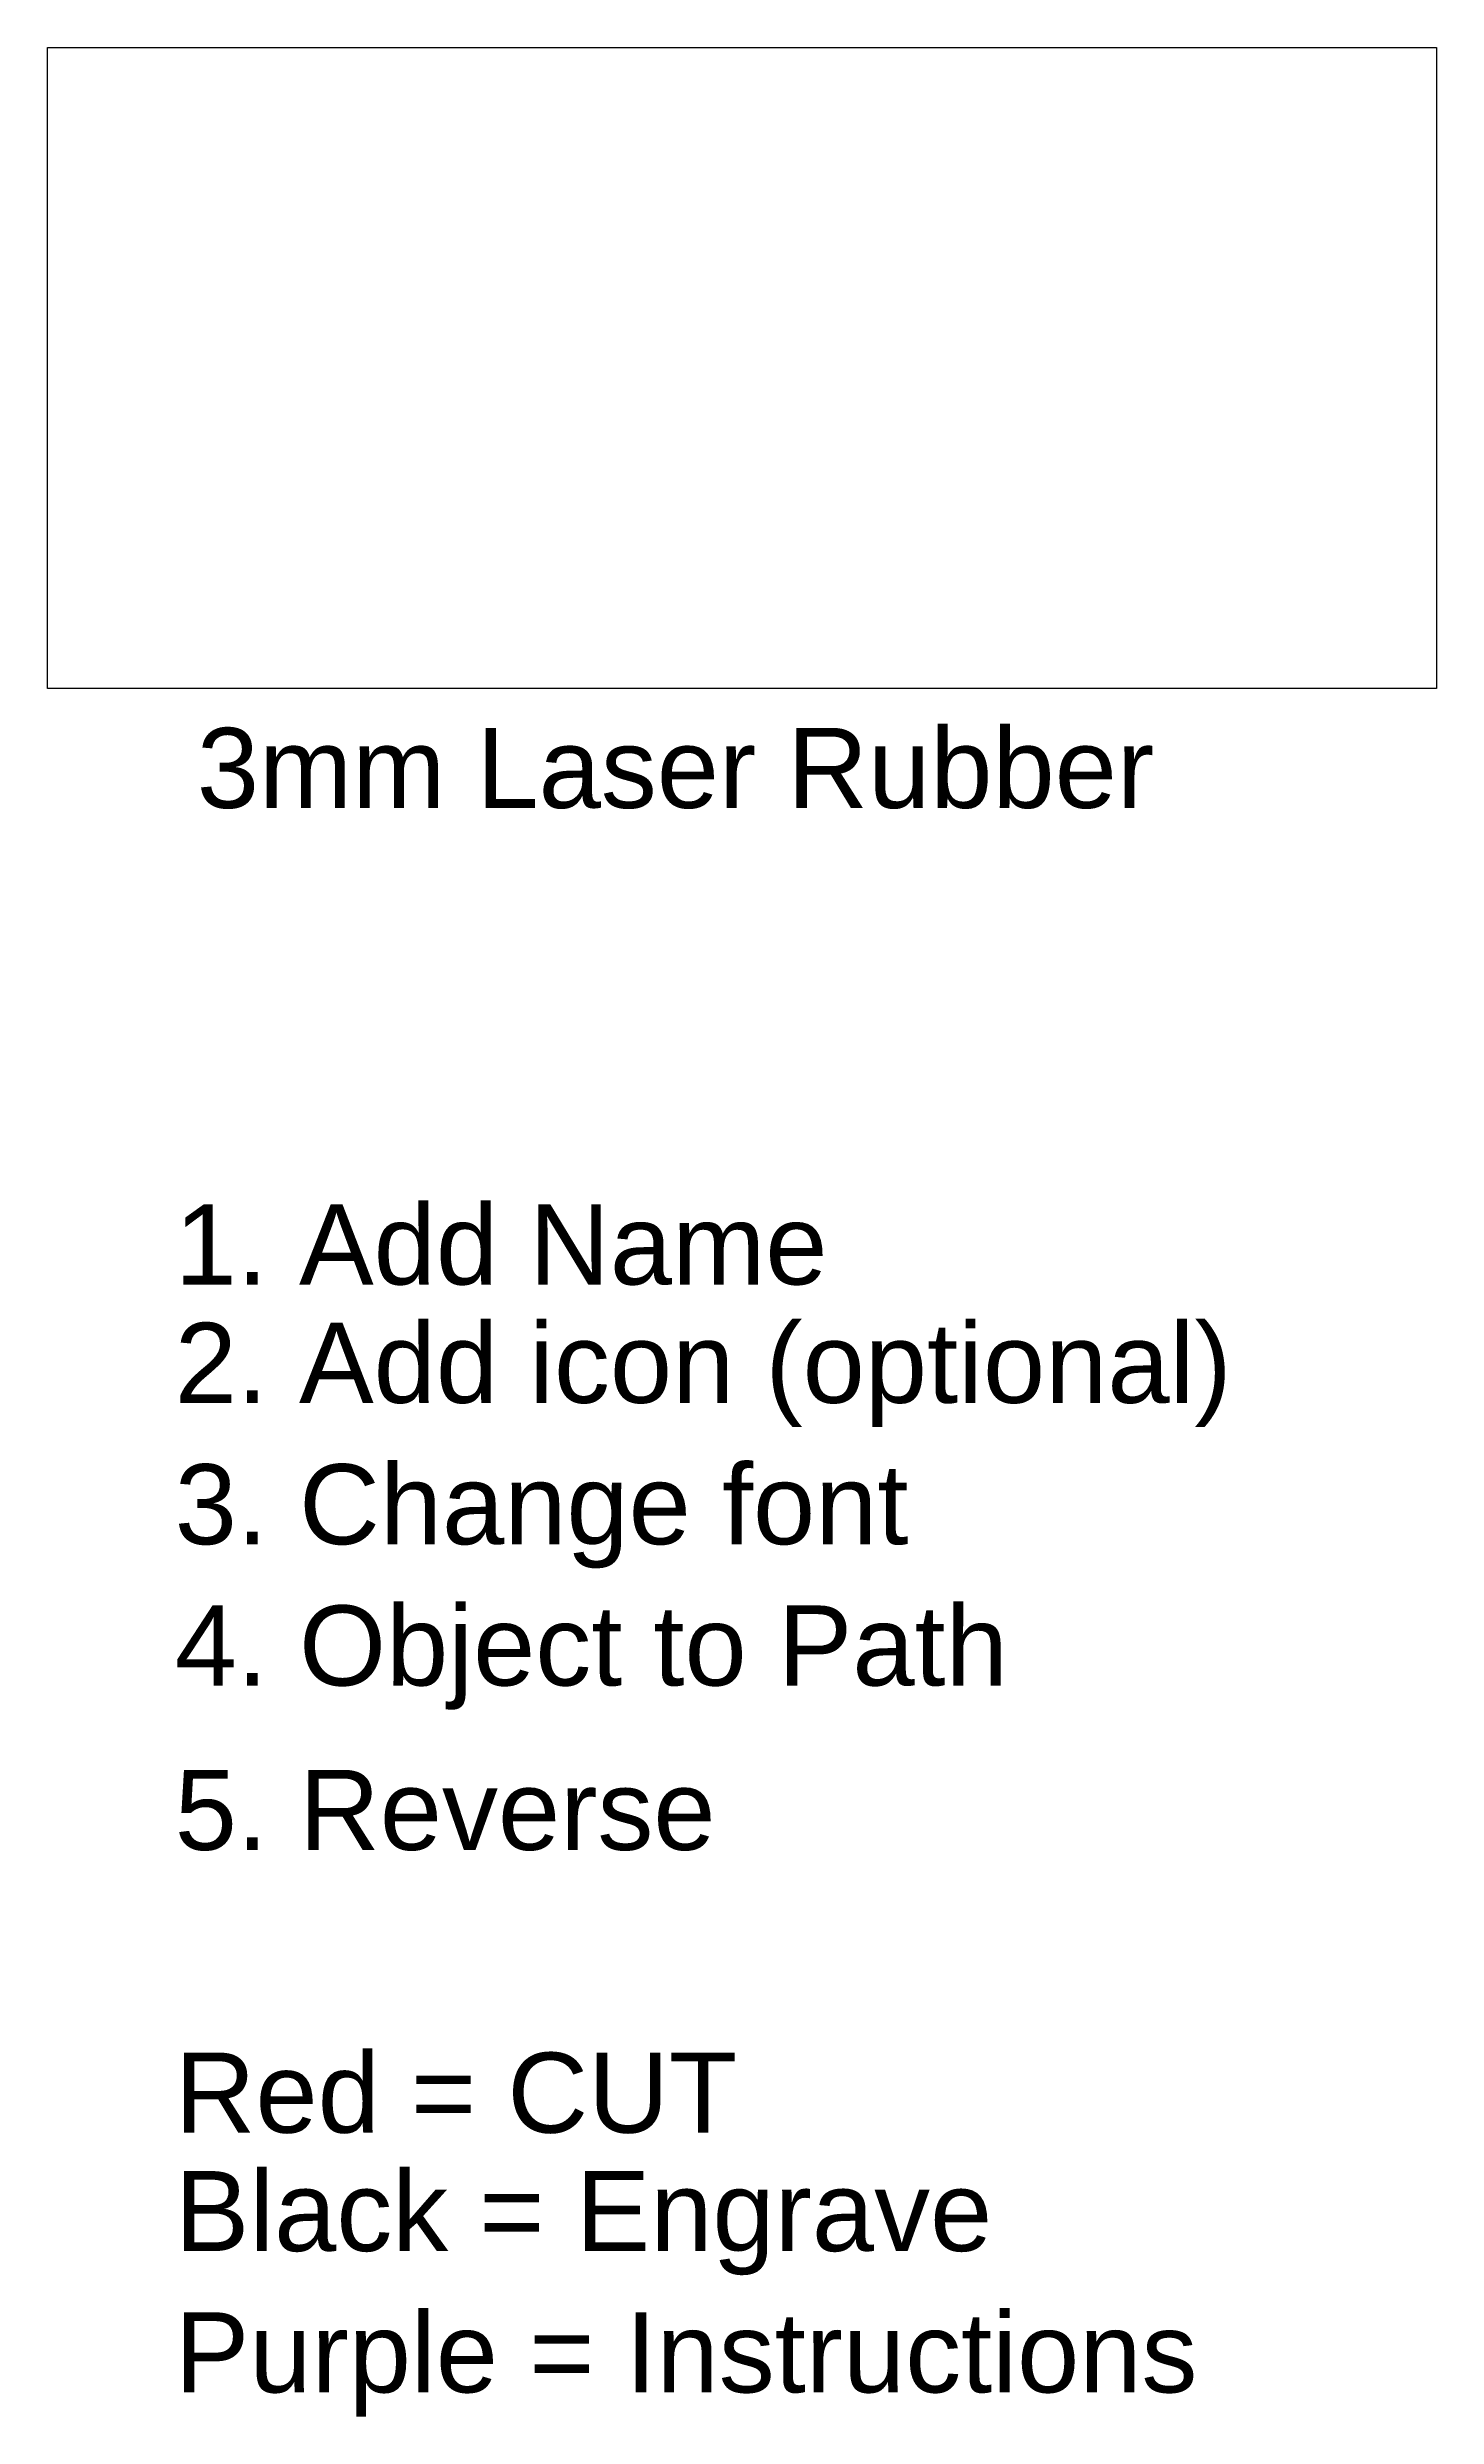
# Model space of a CAD drawing. Header units: millimetres. Extents: x 20 to 387, y 19 to 291.
# Drawn here: x 257.2 to 387.2, y 24.4 to 246.1 of the extents above; entities that cross this region are included whole.
import ezdxf

# ---------------------------------------------------------------- set-up
doc = ezdxf.new("R2010")
doc.units = ezdxf.units.MM
doc.header["$MEASUREMENT"] = 0
doc.layers.add('svg1789', color=7, linetype='Continuous', lineweight=0)

# ---------------------------------------------------------------- blocks, each defined once
blk = doc.blocks.new('Block_1')
at = {"layer": 'svg1789', "char_height": 0.2, "attachment_point": 7}
for s, insert in [('\\C216;\\c8388736;\\FArial|b0|i0|c1;\\H7.492976;\\W1.000000;1. Add Name', (269.09, 130.21)), ('\\C216;\\c8388736;\\FArial|b0|i0|c1;\\H7.492976;\\W1.000000;2. Add icon (optional)', (269.09, 116.98)), ('\\C216;\\c8388736;\\FArial|b0|i0|c1;\\H7.492976;\\W1.000000;3. Change font', (269.09, 103.75)), ('\\C216;\\c8388736;\\FArial|b0|i0|c1;\\H7.492976;\\W1.000000;4. Object to Path', (269.09, 90.53)), ('\\C216;\\c8388736;\\FArial|b0|i0|c1;\\H7.492976;\\W1.000000;5. Reverse', (269.09, 77.3)), ('\\C216;\\c8388736;\\FArial|b0|i0|c1;\\H7.492976;\\W1.000000;Red = CUT', (269.09, 50.84)), ('\\C216;\\c8388736;\\FArial|b0|i0|c1;\\H7.492976;\\W1.000000;Black = Engrave', (269.09, 37.61)), ('\\C216;\\c8388736;\\FArial|b0|i0|c1;\\H7.492976;\\W1.000000;Purple = Instructions ', (269.09, 24.38))]:
    blk.add_mtext(s, dxfattribs=dict(at, insert=insert))

msp = doc.modelspace()

# ---------------------------------------------------------------- linework, layer by layer
at = {"layer": 'svg1789', "color": 1, "lineweight": 25, "true_color": 0xff0000}
msp.add_lwpolyline([(257.18, 186.08), (257.18, 246.08), (387.18, 246.08), (387.18, 186.08)], close=True, dxfattribs=at)

# ---------------------------------------------------------------- block references
at = {"layer": 'svg1789'}
msp.add_blockref('Block_1', (0, 0), dxfattribs=at)

# ---------------------------------------------------------------- texts
at = {"layer": 'svg1789', "insert": (271.16, 174.8), "char_height": 0.2, "attachment_point": 7}
msp.add_mtext('\\C216;\\c8388736;\\FArial|b0|i0|c1;\\H7.492976;\\W1.000000;3mm Laser Rubber', dxfattribs=at)

doc.saveas('drawing.dxf')
